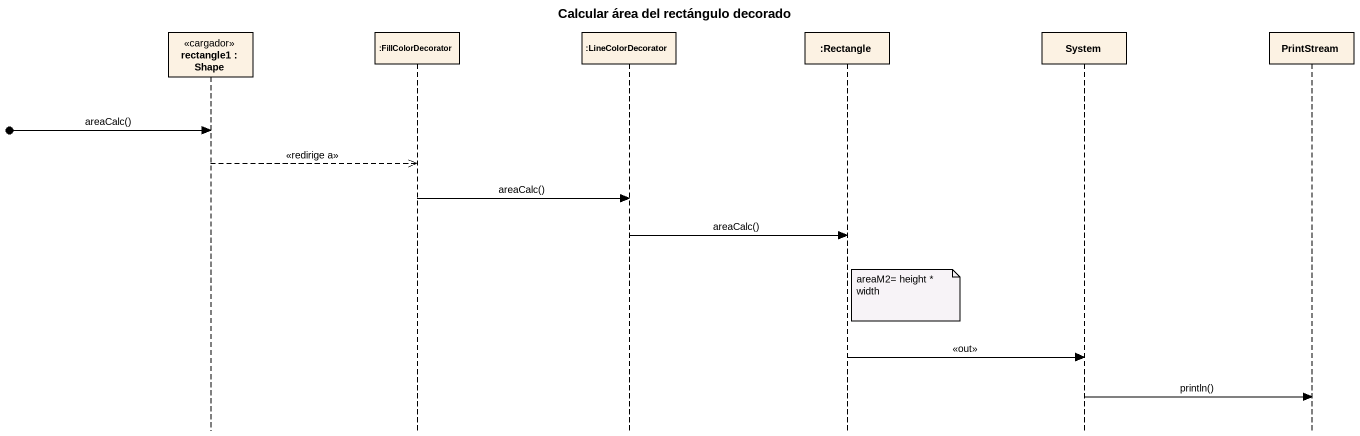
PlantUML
@startuml
title Calcular área del rectángulo decorado
hide footbox
participant "rectangle1 : Shape" as rectangle1 <<cargador>>
participant ":FillColorDecorator" as FillColorDecorator
participant ":LineColorDecorator" as LineColorDecorator
participant ":Rectangle" as Rectangle_
participant System
participant PrintStream

[o-> rectangle1 : areaCalc()
rectangle1 -->> FillColorDecorator : <<redirige a>>
FillColorDecorator -> LineColorDecorator : areaCalc()
LineColorDecorator -> Rectangle_ : areaCalc()
note right of Rectangle_ : areaM2= height * width
Rectangle_ -> System : <<out>>
System -> PrintStream : println()
@enduml
